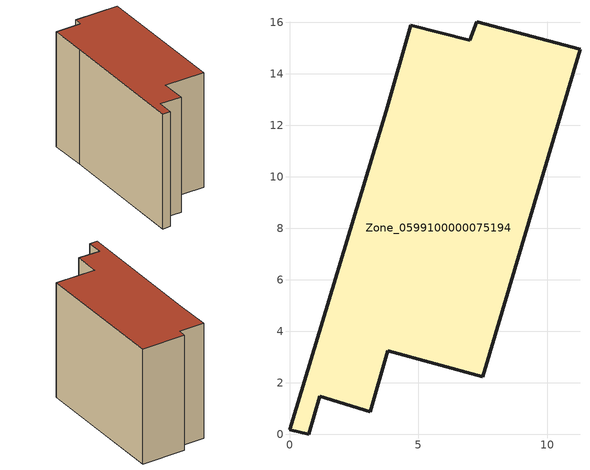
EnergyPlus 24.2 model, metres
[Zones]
Zone_0599100000075194
 floor ground (C_G): 6.99,15.29 7.26,16.02 11.28,14.96 7.5,2.23 3.82,3.24 3.14,0.88 1.17,1.47 0.74,0 0,0.18 3.75,12.57 4.7,15.89 z0
 wall outside (C_F): 7.26,16.02 6.99,15.29 4.7,15.89 3.75,12.57 0,0.18 0.74,0 1.17,1.47 3.14,0.88 3.82,3.24 7.5,2.23 11.28,14.96 7.26,16.02 z0:10.85
 roof outside (C_R): 3.82,3.24 7.5,2.23 11.28,14.96 7.26,16.02 6.99,15.29 4.7,15.89 3.75,12.57 0,0.18 0.74,0 1.17,1.47 3.14,0.88 z10.85
[BUILDING]
Pand.0599100000075194: North Axis=0; Terrain=City; Loads Convergence Tolerance Value=0.04; Temperature Convergence Tolerance Value=0.4; Solar Distribution=FullExterior; Maximum Number of Warmup Days=25; Minimum Number of Warmup Days=1
[Site:Location]
Rotterdam.The.Hague.AP_ZH_NLD Design_Conditions: Latitude=51.96; Longitude=4.45; Time Zone=1; Elevation=-4.5
[SITE:GROUNDTEMPERATURE:BUILDINGSURFACE]
18, 18, 18, 18, 18, 18, 18, 18, 18, 18, 18, 18
[MATERIAL] Thermal Absorptance=0.9; Solar Absorptance=0.7; Visible Absorptance=0.7
Name | Roughness | Thickness | Conductivity | Density | Specific Heat
G.TI.1946 | MediumSmooth | 0.15 | 1 | 540 | 1210
F.TI.1946 | Rough | 0.3 | 0.857143 | 1920 | 840
R.TI.1946 | MediumRough | 0.2 | 0.1 | 1500 | 1000
[CONSTRUCTION]
C_G: G.TI.1946
C_F: F.TI.1946
C_R: R.TI.1946
[ZONE]
Zone_0599100000075194: Type=1; Multiplier=1; Ceiling Height=Autocalculate; Volume=Autocalculate; Floor Area=autocalculate; Part of Total Floor Area=Yes
[ZONEINFILTRATION:DESIGNFLOWRATE]
Infil_Zone_0599100000075194: Zone or ZoneList or Space or SpaceList=Zone_0599100000075194; Schedule=AlwaysOn; Design Flow Rate Calculation Method=Flow/Area; Flow Rate per Floor Area=0.003; Constant Term Coefficient=1; Temperature Term Coefficient=0; Velocity Term Coefficient=0; Velocity Squared Term Coefficient=0
[HVACTEMPLATE:ZONE:IDEALLOADSAIRSYSTEM]
Zone_0599100000075194: Maximum Heating Supply Air Temperature=50; Minimum Cooling Supply Air Temperature=13; Maximum Heating Supply Air Humidity Ratio=0.0156; Minimum Cooling Supply Air Humidity Ratio=0.0077; Heating Limit=NoLimit; Cooling Limit=NoLimit; Dehumidification Control Type=ConstantSensibleHeatRatio; Cooling Sensible Heat Ratio=0.7; Dehumidification Setpoint=60; Humidification Control Type=None; Humidification Setpoint=30; Outdoor Air Method=None; Outdoor Air Flow Rate per Person=0.00944; Outdoor Air Flow Rate per Zone Floor Area=0; Outdoor Air Flow Rate per Zone=0; Demand Controlled Ventilation Type=None; Outdoor Air Economizer Type=NoEconomizer; Heat Recovery Type=None; Sensible Heat Recovery Effectiveness=0.7; Latent Heat Recovery Effectiveness=0.65
[ZONECONTROL:THERMOSTAT]
ThermostatControl_Zone_0599100000075194: Zone or ZoneList=Zone_0599100000075194; Control Type Schedule=DualSetpointControlType; Control 1=Thermostat_Zone_0599100000075194; Temperature Difference Between Cutout And Setpoint=0
[THERMOSTATSETPOINT:DUALSETPOINT]
Thermostat_Zone_0599100000075194: Heating Setpoint Temperature Schedule=HeatingSetpoint_Zone_0599100000075194; Cooling Setpoint Temperature Schedule=CoolingSetpoint_Zone_0599100000075194
[SCHEDULE:COMPACT]
HeatingSetpoint_Zone_0599100000075194: Through: 12/31, For: AllDays, Until: 24:00, 21
CoolingSetpoint_Zone_0599100000075194: Through: 12/31, For: AllDays, Until: 24:00, 24
DualSetpointControlType: Through: 12/31, For: AllDays, Until: 24:00, 4
AlwaysOn: Through: 12/31, For: AllDays, Until: 24:00, 1
